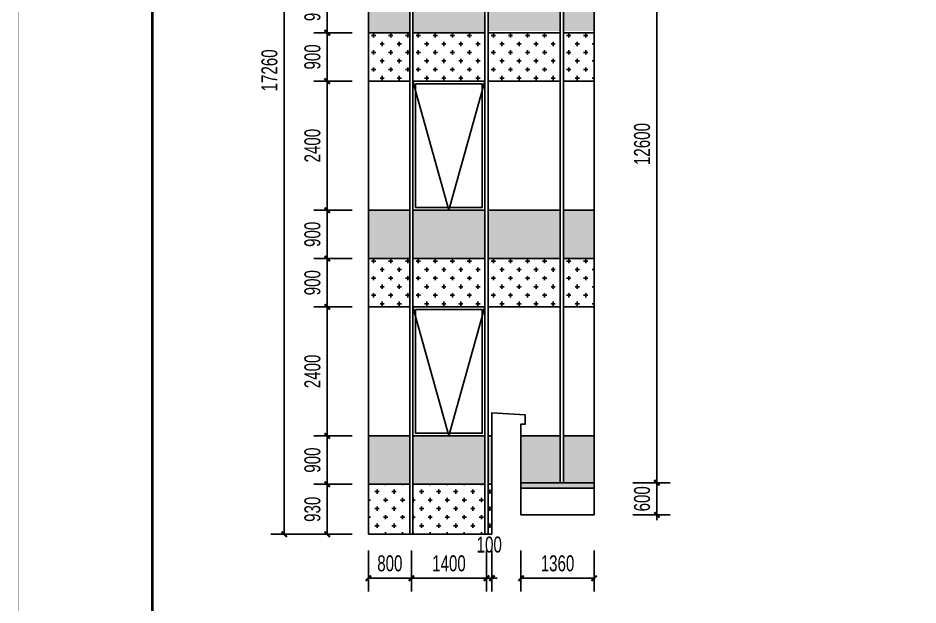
# Model space of a CAD drawing. Extents: x -3 to 440502, y -49243 to 59402.
# Drawn here: x 356397 to 373145, y 16569 to 27488 of the extents above; entities that cross this region are included whole.
import ezdxf

# ---------------------------------------------------------------- set-up
doc = ezdxf.new("R2010")
doc.units = 0
doc.header["$LTSCALE"] = 1000
doc.header["$MEASUREMENT"] = 0
for name, color, linetype in [('01-标注_尺寸', 124, 'Continuous'), ('05-填充_156', 156, 'Continuous'), ('05-填充_18', 18, 'Continuous'), ('05-填充_天正', 26, 'Continuous'), ('A-C_窗', 140, 'Continuous'), ('E-立面', 255, 'Continuous')]:
    doc.layers.add(name, color=color, linetype=linetype)
doc.styles.add('_TCH_DIM_T3', font='ros.shx', dxfattribs={"width": 0.705882, "bigfont": 'jd.shx'})
doc.dimstyles.new('_TCH_ARCH&&100', dxfattribs={"dimtxt": 297.5, "dimasz": 100, "dimexe": 250, "dimexo": 300, "dimgap": 126.25, "dimtad": 1, "dimdec": 0, "dimzin": 0, "dimdsep": 46, "dimtxsty": '_TCH_DIM_T3', "dimblk": 'ARCHTICK', "dimcen": 0.09, "dimclrt": 7, "dimazin": 2, "dimtfac": 1, "dimtdec": 0, "dimtix": 1, "dimtmove": 2, "dimatfit": 3, "dimfxl": 0, "dimtolj": 1, "dimtzin": 0, "dimarcsym": 0})

# ---------------------------------------------------------------- blocks, each defined once
blk = doc.blocks.new('图框-A1')
for points, const_width in [([(0, 0), (841, 0), (841, 594), (0, 594)], 0.05), ([(766, 584), (25, 584), (25, 10), (766, 10)], 0.5)]:
    blk.add_lwpolyline(points, close=True, dxfattribs=dict(const_width=const_width))
blk = doc.blocks.new('A$C2DDF4F07')
at = {"layer": 'A-C_窗'}
for points in [[(0, 2400), (1340, 2400), (1340, 0), (0, 0)], [(50, 2350), (1290, 2350), (1290, 50), (50, 50)]]:
    blk.add_lwpolyline(points, close=True, dxfattribs=at)
blk.add_lwpolyline([(0, 2400), (670, 0), (1340, 2400)], dxfattribs=at)
blk = doc.blocks.new('_ArchTick')
at = {"color": 0, "linetype": 'ByBlock', "const_width": 0.4}
blk.add_lwpolyline([(-0.5, -0.5), (0.5, 0.5)], dxfattribs=at)
blk = doc.blocks.new('*D929')
at = {"layer": '01-标注_尺寸', "color": 0, "lineweight": -2, "transparency": 16777216}
for p, q in [((362617, 28114), (361902, 28114)), ((362152, 27214), (362152, 28114)), ((362617, 27214), (361902, 27214))]:
    blk.add_line(p, q, dxfattribs=at)
at = {"layer": 'Defpoints', "color": 0, "transparency": 16777216}
for p in [(362152, 28114), (362917, 28114), (362917, 27214)]:
    blk.add_point(p, dxfattribs=at)
at = {"layer": '01-标注_尺寸', "color": 0, "lineweight": -2, "transparency": 16777216, "xscale": 100, "yscale": 100, "zscale": 100}
for p, rotation in [((362152, 28114), 90), ((362152, 27214), 270)]:
    blk.add_blockref('_ArchTick', p, dxfattribs=dict(at, rotation=rotation))
at = {"layer": '01-标注_尺寸', "color": 7, "transparency": 16777216, "insert": (361877, 27664), "char_height": 297.5, "attachment_point": 5, "rotation": 90, "style": '_TCH_DIM_T3'}
blk.add_mtext('\\A1;900', dxfattribs=at)
blk = doc.blocks.new('*D930')
at = {"layer": '01-标注_尺寸', "color": 0, "lineweight": -2, "transparency": 16777216}
for p, q in [((362617, 27214), (361902, 27214)), ((362152, 26314), (362152, 27214)), ((362617, 26314), (361902, 26314))]:
    blk.add_line(p, q, dxfattribs=at)
at = {"layer": 'Defpoints', "color": 0, "transparency": 16777216}
for p in [(362152, 27214), (362917, 27214), (362917, 26314)]:
    blk.add_point(p, dxfattribs=at)
at = {"layer": '01-标注_尺寸', "color": 0, "lineweight": -2, "transparency": 16777216, "xscale": 100, "yscale": 100, "zscale": 100}
for p, rotation in [((362152, 27214), 90), ((362152, 26314), 270)]:
    blk.add_blockref('_ArchTick', p, dxfattribs=dict(at, rotation=rotation))
at = {"layer": '01-标注_尺寸', "color": 7, "transparency": 16777216, "insert": (361877, 26764), "char_height": 297.5, "attachment_point": 5, "rotation": 90, "style": '_TCH_DIM_T3'}
blk.add_mtext('\\A1;900', dxfattribs=at)
blk = doc.blocks.new('*D931')
at = {"layer": '01-标注_尺寸', "color": 0, "lineweight": -2, "transparency": 16777216}
for p, q in [((362617, 26314), (361902, 26314)), ((362152, 23914), (362152, 26314)), ((362617, 23914), (361902, 23914))]:
    blk.add_line(p, q, dxfattribs=at)
at = {"layer": 'Defpoints', "color": 0, "transparency": 16777216}
for p in [(362152, 26314), (362917, 26314), (362917, 23914)]:
    blk.add_point(p, dxfattribs=at)
at = {"layer": '01-标注_尺寸', "color": 0, "lineweight": -2, "transparency": 16777216, "xscale": 100, "yscale": 100, "zscale": 100}
for p, rotation in [((362152, 26314), 90), ((362152, 23914), 270)]:
    blk.add_blockref('_ArchTick', p, dxfattribs=dict(at, rotation=rotation))
at = {"layer": '01-标注_尺寸', "color": 7, "transparency": 16777216, "insert": (361877, 25114), "char_height": 297.5, "attachment_point": 5, "rotation": 90, "style": '_TCH_DIM_T3'}
blk.add_mtext('\\A1;2400', dxfattribs=at)
blk = doc.blocks.new('*D932')
at = {"layer": '01-标注_尺寸', "color": 0, "lineweight": -2, "transparency": 16777216}
for p, q in [((362617, 23914), (361902, 23914)), ((362152, 23014), (362152, 23914)), ((362617, 23014), (361902, 23014))]:
    blk.add_line(p, q, dxfattribs=at)
at = {"layer": 'Defpoints', "color": 0, "transparency": 16777216}
for p in [(362152, 23914), (362917, 23914), (362917, 23014)]:
    blk.add_point(p, dxfattribs=at)
at = {"layer": '01-标注_尺寸', "color": 0, "lineweight": -2, "transparency": 16777216, "xscale": 100, "yscale": 100, "zscale": 100}
for p, rotation in [((362152, 23914), 90), ((362152, 23014), 270)]:
    blk.add_blockref('_ArchTick', p, dxfattribs=dict(at, rotation=rotation))
at = {"layer": '01-标注_尺寸', "color": 7, "transparency": 16777216, "insert": (361877, 23464), "char_height": 297.5, "attachment_point": 5, "rotation": 90, "style": '_TCH_DIM_T3'}
blk.add_mtext('\\A1;900', dxfattribs=at)
blk = doc.blocks.new('*D933')
at = {"layer": '01-标注_尺寸', "color": 0, "lineweight": -2, "transparency": 16777216}
for p, q in [((362617, 23014), (361902, 23014)), ((362152, 22114), (362152, 23014)), ((362617, 22114), (361902, 22114))]:
    blk.add_line(p, q, dxfattribs=at)
at = {"layer": 'Defpoints', "color": 0, "transparency": 16777216}
for p in [(362152, 23014), (362917, 23014), (362917, 22114)]:
    blk.add_point(p, dxfattribs=at)
at = {"layer": '01-标注_尺寸', "color": 0, "lineweight": -2, "transparency": 16777216, "xscale": 100, "yscale": 100, "zscale": 100}
for p, rotation in [((362152, 23014), 90), ((362152, 22114), 270)]:
    blk.add_blockref('_ArchTick', p, dxfattribs=dict(at, rotation=rotation))
at = {"layer": '01-标注_尺寸', "color": 7, "transparency": 16777216, "insert": (361877, 22564), "char_height": 297.5, "attachment_point": 5, "rotation": 90, "style": '_TCH_DIM_T3'}
blk.add_mtext('\\A1;900', dxfattribs=at)
blk = doc.blocks.new('*D934')
at = {"layer": '01-标注_尺寸', "color": 0, "lineweight": -2, "transparency": 16777216}
for p, q in [((362617, 22114), (361902, 22114)), ((362152, 19714), (362152, 22114)), ((362617, 19714), (361902, 19714))]:
    blk.add_line(p, q, dxfattribs=at)
at = {"layer": 'Defpoints', "color": 0, "transparency": 16777216}
for p in [(362152, 22114), (362917, 22114), (362917, 19714)]:
    blk.add_point(p, dxfattribs=at)
at = {"layer": '01-标注_尺寸', "color": 0, "lineweight": -2, "transparency": 16777216, "xscale": 100, "yscale": 100, "zscale": 100}
for p, rotation in [((362152, 22114), 90), ((362152, 19714), 270)]:
    blk.add_blockref('_ArchTick', p, dxfattribs=dict(at, rotation=rotation))
at = {"layer": '01-标注_尺寸', "color": 7, "transparency": 16777216, "insert": (361877, 20914), "char_height": 297.5, "attachment_point": 5, "rotation": 90, "style": '_TCH_DIM_T3'}
blk.add_mtext('\\A1;2400', dxfattribs=at)
blk = doc.blocks.new('*D935')
at = {"layer": '01-标注_尺寸', "color": 0, "lineweight": -2, "transparency": 16777216}
for p, q in [((362617, 19714), (361902, 19714)), ((362152, 18814), (362152, 19714)), ((362617, 18814), (361902, 18814))]:
    blk.add_line(p, q, dxfattribs=at)
at = {"layer": 'Defpoints', "color": 0, "transparency": 16777216}
for p in [(362152, 19714), (362917, 19714), (362917, 18814)]:
    blk.add_point(p, dxfattribs=at)
at = {"layer": '01-标注_尺寸', "color": 0, "lineweight": -2, "transparency": 16777216, "xscale": 100, "yscale": 100, "zscale": 100}
for p, rotation in [((362152, 19714), 90), ((362152, 18814), 270)]:
    blk.add_blockref('_ArchTick', p, dxfattribs=dict(at, rotation=rotation))
at = {"layer": '01-标注_尺寸', "color": 7, "transparency": 16777216, "insert": (361877, 19264), "char_height": 297.5, "attachment_point": 5, "rotation": 90, "style": '_TCH_DIM_T3'}
blk.add_mtext('\\A1;900', dxfattribs=at)
blk = doc.blocks.new('*D936')
at = {"layer": '01-标注_尺寸', "color": 0, "lineweight": -2, "transparency": 16777216}
for p, q in [((362617, 18814), (361902, 18814)), ((362152, 17884), (362152, 18814)), ((362617, 17884), (361902, 17884))]:
    blk.add_line(p, q, dxfattribs=at)
at = {"layer": 'Defpoints', "color": 0, "transparency": 16777216}
for p in [(362152, 18814), (362917, 18814), (362917, 17884)]:
    blk.add_point(p, dxfattribs=at)
at = {"layer": '01-标注_尺寸', "color": 0, "lineweight": -2, "transparency": 16777216, "xscale": 100, "yscale": 100, "zscale": 100}
for p, rotation in [((362152, 18814), 90), ((362152, 17884), 270)]:
    blk.add_blockref('_ArchTick', p, dxfattribs=dict(at, rotation=rotation))
at = {"layer": '01-标注_尺寸', "color": 7, "transparency": 16777216, "insert": (361877, 18349), "char_height": 297.5, "attachment_point": 5, "rotation": 90, "style": '_TCH_DIM_T3'}
blk.add_mtext('\\A1;930', dxfattribs=at)
blk = doc.blocks.new('*D937')
at = {"layer": '01-标注_尺寸', "color": 0, "lineweight": -2, "transparency": 16777216}
for p, q in [((362317, 35144), (361102, 35144)), ((361352, 17884), (361352, 35144)), ((362317, 17884), (361102, 17884))]:
    blk.add_line(p, q, dxfattribs=at)
at = {"layer": 'Defpoints', "color": 0, "transparency": 16777216}
for p in [(361352, 35144), (362617, 35144), (362617, 17884)]:
    blk.add_point(p, dxfattribs=at)
at = {"layer": '01-标注_尺寸', "color": 0, "lineweight": -2, "transparency": 16777216, "xscale": 100, "yscale": 100, "zscale": 100}
for p, rotation in [((361352, 35144), 90), ((361352, 17884), 270)]:
    blk.add_blockref('_ArchTick', p, dxfattribs=dict(at, rotation=rotation))
at = {"layer": '01-标注_尺寸', "color": 7, "transparency": 16777216, "insert": (361077, 26514), "char_height": 297.5, "attachment_point": 5, "rotation": 90, "style": '_TCH_DIM_T3'}
blk.add_mtext('\\A1;17260', dxfattribs=at)
blk = doc.blocks.new('*D1082')
at = {"layer": '01-标注_尺寸', "color": 0, "lineweight": -2, "transparency": 16777216}
for p, q in [((362917, 17584), (362917, 16817)), ((363717, 17584), (363717, 16817)), ((362917, 17067), (363717, 17067))]:
    blk.add_line(p, q, dxfattribs=at)
at = {"layer": 'Defpoints', "color": 0, "transparency": 16777216}
for p in [(362917, 17884), (363717, 17884), (363717, 17067)]:
    blk.add_point(p, dxfattribs=at)
at = {"layer": '01-标注_尺寸', "color": 0, "lineweight": -2, "transparency": 16777216, "xscale": 100, "yscale": 100, "zscale": 100, "rotation": 180}
blk.add_blockref('_ArchTick', (362917, 17067), dxfattribs=at)
at = {"layer": '01-标注_尺寸', "color": 0, "lineweight": -2, "transparency": 16777216, "xscale": 100, "yscale": 100, "zscale": 100}
blk.add_blockref('_ArchTick', (363717, 17067), dxfattribs=at)
at = {"layer": '01-标注_尺寸', "color": 7, "transparency": 16777216, "insert": (363317, 17342), "char_height": 297.5, "attachment_point": 5, "style": '_TCH_DIM_T3'}
blk.add_mtext('\\A1;800', dxfattribs=at)
blk = doc.blocks.new('*D1083')
at = {"layer": '01-标注_尺寸', "color": 0, "lineweight": -2, "transparency": 16777216}
for p, q in [((363717, 17584), (363717, 16817)), ((365117, 17584), (365117, 16817)), ((363717, 17067), (365117, 17067))]:
    blk.add_line(p, q, dxfattribs=at)
at = {"layer": 'Defpoints', "color": 0, "transparency": 16777216}
for p in [(363717, 17884), (365117, 17884), (365117, 17067)]:
    blk.add_point(p, dxfattribs=at)
at = {"layer": '01-标注_尺寸', "color": 0, "lineweight": -2, "transparency": 16777216, "xscale": 100, "yscale": 100, "zscale": 100, "rotation": 180}
blk.add_blockref('_ArchTick', (363717, 17067), dxfattribs=at)
at = {"layer": '01-标注_尺寸', "color": 0, "lineweight": -2, "transparency": 16777216, "xscale": 100, "yscale": 100, "zscale": 100}
blk.add_blockref('_ArchTick', (365117, 17067), dxfattribs=at)
at = {"layer": '01-标注_尺寸', "color": 7, "transparency": 16777216, "insert": (364417, 17342), "char_height": 297.5, "attachment_point": 5, "style": '_TCH_DIM_T3'}
blk.add_mtext('\\A1;1400', dxfattribs=at)
blk = doc.blocks.new('*D1084')
at = {"layer": '01-标注_尺寸', "color": 0, "lineweight": -2, "transparency": 16777216}
for p, q in [((365117, 17584), (365117, 16817)), ((365217, 17584), (365217, 16817)), ((365117, 17067), (365017, 17067)), ((365117, 17067), (365217, 17067)), ((365217, 17067), (365317, 17067))]:
    blk.add_line(p, q, dxfattribs=at)
at = {"layer": 'Defpoints', "color": 0, "transparency": 16777216}
for p in [(365117, 17884), (365217, 17884), (365217, 17067)]:
    blk.add_point(p, dxfattribs=at)
at = {"layer": '01-标注_尺寸', "color": 0, "lineweight": -2, "transparency": 16777216, "xscale": 100, "yscale": 100, "zscale": 100}
blk.add_blockref('_ArchTick', (365117, 17067), dxfattribs=at)
at = {"layer": '01-标注_尺寸', "color": 0, "lineweight": -2, "transparency": 16777216, "xscale": 100, "yscale": 100, "zscale": 100, "rotation": 180}
blk.add_blockref('_ArchTick', (365217, 17067), dxfattribs=at)
at = {"layer": '01-标注_尺寸', "color": 7, "transparency": 16777216, "insert": (365167, 17692), "char_height": 297.5, "attachment_point": 5, "style": '_TCH_DIM_T3'}
blk.add_mtext('\\A1;100', dxfattribs=at)
blk = doc.blocks.new('*D1085')
at = {"layer": '01-标注_尺寸', "color": 0, "lineweight": -2, "transparency": 16777216}
for p, q in [((367837, 31444), (368536, 31444)), ((368286, 18844), (368286, 31444)), ((367837, 18844), (368536, 18844))]:
    blk.add_line(p, q, dxfattribs=at)
at = {"layer": 'Defpoints', "color": 0, "transparency": 16777216}
for p in [(367537, 31444), (368286, 31444), (367537, 18844)]:
    blk.add_point(p, dxfattribs=at)
at = {"layer": '01-标注_尺寸', "color": 0, "lineweight": -2, "transparency": 16777216, "xscale": 100, "yscale": 100, "zscale": 100}
for p, rotation in [((368286, 31444), 90), ((368286, 18844), 270)]:
    blk.add_blockref('_ArchTick', p, dxfattribs=dict(at, rotation=rotation))
at = {"layer": '01-标注_尺寸', "color": 7, "transparency": 16777216, "insert": (368011, 25144), "char_height": 297.5, "attachment_point": 5, "rotation": 90, "style": '_TCH_DIM_T3'}
blk.add_mtext('\\A1;12600', dxfattribs=at)
blk = doc.blocks.new('*D1086')
at = {"layer": '01-标注_尺寸', "color": 0, "lineweight": -2, "transparency": 16777216}
for p, q in [((368286, 18844), (368286, 18944)), ((367837, 18844), (368536, 18844)), ((368286, 18244), (368286, 18844)), ((367837, 18244), (368536, 18244)), ((368286, 18244), (368286, 18144))]:
    blk.add_line(p, q, dxfattribs=at)
at = {"layer": 'Defpoints', "color": 0, "transparency": 16777216}
for p in [(367537, 18844), (368286, 18844), (367537, 18244)]:
    blk.add_point(p, dxfattribs=at)
at = {"layer": '01-标注_尺寸', "color": 0, "lineweight": -2, "transparency": 16777216, "xscale": 100, "yscale": 100, "zscale": 100}
for p, rotation in [((368286, 18844), 270), ((368286, 18244), 90)]:
    blk.add_blockref('_ArchTick', p, dxfattribs=dict(at, rotation=rotation))
at = {"layer": '01-标注_尺寸', "color": 7, "transparency": 16777216, "insert": (368011, 18544), "char_height": 297.5, "attachment_point": 5, "rotation": 90, "style": '_TCH_DIM_T3'}
blk.add_mtext('\\A1;600', dxfattribs=at)
blk = doc.blocks.new('*D1108')
at = {"layer": '01-标注_尺寸', "color": 0, "lineweight": -2, "transparency": 16777216}
for p, q in [((365757, 17584), (365757, 16817)), ((367117, 17584), (367117, 16817)), ((365757, 17067), (367117, 17067))]:
    blk.add_line(p, q, dxfattribs=at)
at = {"layer": 'Defpoints', "color": 0, "transparency": 16777216}
for p in [(365757, 17884), (367117, 17884), (367117, 17067)]:
    blk.add_point(p, dxfattribs=at)
at = {"layer": '01-标注_尺寸', "color": 0, "lineweight": -2, "transparency": 16777216, "xscale": 100, "yscale": 100, "zscale": 100, "rotation": 180}
blk.add_blockref('_ArchTick', (365757, 17067), dxfattribs=at)
at = {"layer": '01-标注_尺寸', "color": 0, "lineweight": -2, "transparency": 16777216, "xscale": 100, "yscale": 100, "zscale": 100}
blk.add_blockref('_ArchTick', (367117, 17067), dxfattribs=at)
at = {"layer": '01-标注_尺寸', "color": 7, "transparency": 16777216, "insert": (366437, 17342), "char_height": 297.5, "attachment_point": 5, "style": '_TCH_DIM_T3'}
blk.add_mtext('\\A1;1360', dxfattribs=at)

msp = doc.modelspace()

# ---------------------------------------------------------------- hatches: boundary and pattern name
at = {"layer": '05-填充_156'}
h = msp.add_hatch(dxfattribs=at)
h.set_pattern_fill('CROSS', color=136, scale=100, angle=90)
h.set_pattern_definition([(360, (381231.2, 57169.32), (158.75, 158.75), [79.375, -238.125]), (90, (381270.89, 57129.63), (-158.75, 158.75), [79.375, -238.125])])
h.paths.add_polyline_path([(363686.9, 27213.6), (362916.9, 27213.6), (362916.9, 26313.6), (363686.9, 26313.6)])
h = msp.add_hatch(dxfattribs=at)
h.set_pattern_fill('CROSS', color=136, scale=100, angle=90)
h.set_pattern_definition([(360, (382061.2, 57169.32), (158.75, 158.75), [79.375, -238.125]), (90, (382100.89, 57129.63), (-158.75, 158.75), [79.375, -238.125])])
h.paths.add_polyline_path([(365086.9, 27213.6), (363746.9, 27213.6), (363746.9, 26313.6), (365086.9, 26313.6)])
h = msp.add_hatch(dxfattribs=at)
h.set_pattern_fill('CROSS', color=136, scale=100, angle=90)
h.set_pattern_definition([(360, (383461.2, 57169.32), (158.75, 158.75), [79.375, -238.125]), (90, (383500.89, 57129.63), (-158.75, 158.75), [79.375, -238.125])])
h.paths.add_polyline_path([(366486.9, 27213.6), (365146.9, 27213.6), (365146.9, 26313.6), (366486.9, 26313.6)])
h = msp.add_hatch(dxfattribs=at)
h.set_pattern_fill('CROSS', color=136, scale=100, angle=90)
h.set_pattern_definition([(360, (384861.2, 57169.32), (158.75, 158.75), [79.375, -238.125]), (90, (384900.89, 57129.63), (-158.75, 158.75), [79.375, -238.125])])
h.paths.add_polyline_path([(367116.9, 27213.6), (366546.9, 27213.6), (366546.9, 26313.6), (367116.9, 26313.6)])
h = msp.add_hatch(dxfattribs=at)
h.set_pattern_fill('CROSS', color=136, scale=100, angle=90)
h.set_pattern_definition([(360, (381231.2, 52969.32), (158.75, 158.75), [79.375, -238.125]), (90, (381270.89, 52929.63), (-158.75, 158.75), [79.375, -238.125])])
h.paths.add_polyline_path([(363686.9, 23013.6), (362916.9, 23013.6), (362916.9, 22113.6), (363686.9, 22113.6)])
h = msp.add_hatch(dxfattribs=at)
h.set_pattern_fill('CROSS', color=136, scale=100, angle=90)
h.set_pattern_definition([(360, (382061.2, 52969.32), (158.75, 158.75), [79.375, -238.125]), (90, (382100.89, 52929.63), (-158.75, 158.75), [79.375, -238.125])])
h.paths.add_polyline_path([(365086.9, 23013.6), (363746.9, 23013.6), (363746.9, 22113.6), (365086.9, 22113.6)])
h = msp.add_hatch(dxfattribs=at)
h.set_pattern_fill('CROSS', color=136, scale=100, angle=90)
h.set_pattern_definition([(360, (383461.2, 52969.32), (158.75, 158.75), [79.375, -238.125]), (90, (383500.89, 52929.63), (-158.75, 158.75), [79.375, -238.125])])
h.paths.add_polyline_path([(366486.9, 23013.6), (365146.9, 23013.6), (365146.9, 22113.6), (366486.9, 22113.6)])
h = msp.add_hatch(dxfattribs=at)
h.set_pattern_fill('CROSS', color=136, scale=100, angle=90)
h.set_pattern_definition([(360, (384861.2, 52969.32), (158.75, 158.75), [79.375, -238.125]), (90, (384900.89, 52929.63), (-158.75, 158.75), [79.375, -238.125])])
h.paths.add_polyline_path([(367116.9, 23013.6), (366546.9, 23013.6), (366546.9, 22113.6), (367116.9, 22113.6)])
h = msp.add_hatch(dxfattribs=at)
h.set_pattern_fill('CROSS', color=136, scale=100, angle=90)
h.set_pattern_definition([(360, (381771.2, 52969.32), (158.75, 158.75), [79.375, -238.125]), (90, (381810.89, 52929.63), (-158.75, 158.75), [79.375, -238.125])])
h.paths.add_polyline_path([(363686.9, 18813.6), (362916.9, 18813.6), (362916.9, 17883.6), (363686.9, 17883.6)])
h = msp.add_hatch(dxfattribs=at)
h.set_pattern_fill('CROSS', color=136, scale=100, angle=90)
h.set_pattern_definition([(360, (382601.2, 52969.32), (158.75, 158.75), [79.375, -238.125]), (90, (382640.89, 52929.63), (-158.75, 158.75), [79.375, -238.125])])
h.paths.add_polyline_path([(365086.9, 18813.6), (363746.9, 18813.6), (363746.9, 17883.6), (365086.9, 17883.6)])
h.paths.add_polyline_path([(365146.9, 17883.6), (365216.9, 17883.6), (365216.9, 18813.6), (365146.9, 18813.6)], flags=16)
at = {"layer": '05-填充_18'}
h = msp.add_hatch(color=256, dxfattribs=at)
h.dxf.hatch_style = 1
h.paths.add_polyline_path([(365756.9, 18743.6), (367116.9, 18743.6), (367116.9, 18843.6), (365756.9, 18843.6)])
at = {"layer": '05-填充_天正'}
h = msp.add_hatch(dxfattribs=at)
h.set_pattern_fill('AR-CONC', color=256, scale=200)
h.set_pattern_definition([(50, (0, 1000), (364.36934, -31.87817), [38.1, -419.1]), (355, (0, 1000), (-70.48565, 382.1133), [30.48, -335.28]), (100.451, (30.36, 997.34), (293.885, 350.23338), [32.38, -356.18]), (46.1842, (0, 1101.6), (542.1581, -84.08466), [57.15, -628.65]), (96.6356, (45.2, 1094.6), (474.8085, 494.8511), [48.57, -534.27]), (351.184, (0, 1101.6), (474.8092, 494.8502), [45.72, -502.92]), (21, (50.8, 1076.2), (303.22976, -204.53104), [38.1, -419.1]), (326, (50.8, 1076.2), (123.60406, 368.37593), [30.48, -335.28]), (71.4514, (76.07, 1059.16), (426.83298, 163.8457), [32.38, -356.18]), (37.5, (0, 1000), (6.177207, 169.11008), [0, -331.216, 0, -340.36, 0, -336.55]), (7.5, (0, 1000), (133.639325, 200.36115), [0, -194.056, 0, -323.596, 0, -128.27]), (327.5, (-113.28, 1000), (271.18119, -11.45749), [0, -127, 0, -396.24, 0, -525.78]), (317.5, (-164.08, 1000), (296.25836, 50.85298), [0, -165.1, 0, -263.144, 0, -373.38])])
h.paths.add_polyline_path([(363746.9, 19713.6), (365086.9, 19713.6), (365086.9, 18813.6), (363746.9, 18813.6)])
h.paths.add_polyline_path([(362916.9, 18813.6), (363686.9, 18813.6), (363686.9, 19713.6), (362916.9, 19713.6)])
h.paths.add_polyline_path([(363746.9, 23013.6), (365086.9, 23013.6), (365086.9, 23913.6), (363746.9, 23913.6)])
h.paths.add_polyline_path([(362916.9, 23013.6), (363686.9, 23013.6), (363686.9, 23913.6), (362916.9, 23913.6)])
h.paths.add_polyline_path([(366546.9, 27243.6), (367116.9, 27243.6), (367116.9, 28113.6), (366546.9, 28113.6)])
h.paths.add_polyline_path([(365146.9, 27243.6), (366486.9, 27243.6), (366486.9, 28113.6), (365146.9, 28113.6)])
h.paths.add_polyline_path([(362916.9, 27213.6), (363686.9, 27213.6), (363686.9, 28113.6), (362916.9, 28113.6)])
h.paths.add_polyline_path([(363746.9, 27213.6), (365086.9, 27213.6), (365086.9, 28113.6), (363746.9, 28113.6)])
h.paths.add_polyline_path([(365146.9, 23013.6), (366486.9, 23013.6), (366486.9, 23913.6), (365146.9, 23913.6)])
h.paths.add_polyline_path([(366546.9, 23013.6), (367116.9, 23013.6), (367116.9, 23913.6), (366546.9, 23913.6)])
h.paths.add_polyline_path([(365146.9, 18813.6), (365216.9, 18813.6), (365216.9, 19713.6), (365146.9, 19713.6)])
h.paths.add_polyline_path([(365756.9, 18843.6), (366486.9, 18843.6), (366486.9, 19713.6), (365756.9, 19713.6)])
h.paths.add_polyline_path([(366546.9, 18843.6), (367116.9, 18843.6), (367116.9, 19713.6), (366546.9, 19713.6)])

# ---------------------------------------------------------------- linework, layer by layer
at = {"layer": 'A-C_窗'}
for points in [[(363686.9, 34713.6), (363686.9, 17883.6)], [(363746.9, 34713.6), (363746.9, 17883.6)], [(365086.9, 34713.6), (365086.9, 17883.6)], [(365146.9, 34713.6), (365146.9, 17883.6)], [(366486.9, 30675.6), (366486.9, 18843.6)], [(366546.9, 30675.6), (366546.9, 18843.6)], [(363686.9, 27213.6), (362916.9, 27213.6)], [(365086.9, 27213.6), (363746.9, 27213.6)], [(366486.9, 27213.6), (365146.9, 27213.6)], [(367116.9, 27213.6), (366546.9, 27213.6)], [(363686.9, 26313.6), (362916.9, 26313.6)], [(364316.9, 26313.6), (363746.9, 26313.6)], [(366486.9, 26313.6), (365146.9, 26313.6)], [(367116.9, 26313.6), (366546.9, 26313.6)], [(363686.9, 23913.6), (362916.9, 23913.6)], [(366486.9, 23913.6), (365146.9, 23913.6)], [(367116.9, 23913.6), (366546.9, 23913.6)], [(363686.9, 23013.6), (362916.9, 23013.6)], [(365086.9, 23013.6), (363746.9, 23013.6)], [(366486.9, 23013.6), (365146.9, 23013.6)], [(367116.9, 23013.6), (366546.9, 23013.6)], [(363686.9, 22113.6), (362916.9, 22113.6)], [(364316.9, 22113.6), (363746.9, 22113.6)], [(366486.9, 22113.6), (365146.9, 22113.6)], [(367116.9, 22113.6), (366546.9, 22113.6)], [(363686.9, 19713.6), (362916.9, 19713.6)], [(364316.9, 19713.6), (363746.9, 19713.6)], [(365216.9, 19713.6), (365146.9, 19713.6)], [(366486.9, 19713.6), (365756.9, 19713.6)], [(367116.9, 19713.6), (366546.9, 19713.6)], [(363686.9, 18813.6), (362916.9, 18813.6)], [(365086.9, 18813.6), (363746.9, 18813.6)], [(365216.9, 18813.6), (365146.9, 18813.6)]]:
    msp.add_lwpolyline(points, dxfattribs=at)
at = {"layer": 'E-立面'}
msp.add_line((362916.9, 35143.6), (362916.9, 17883.6), dxfattribs=at)
for points in [[(381316.9, 35143.6), (381316.9, 31443.6), (367656.9, 31443.6), (367656.9, 33033.6), (367736.9, 33033.6), (367736.9, 33203.6), (367116.9, 33243.6), (367116.9, 18243.6), (365756.9, 18243.6), (365756.9, 19933.6), (365836.9, 19933.6), (365836.9, 20103.6), (365216.9, 20143.6), (365216.9, 17883.6)], [(365756.9, 18843.6), (367116.9, 18843.6)], [(365756.9, 18743.6), (367116.9, 18743.6)], [(362916.9, 17883.6), (365216.9, 17883.6)]]:
    msp.add_lwpolyline(points, dxfattribs=at)

# ---------------------------------------------------------------- block references
at = {"xscale": 100, "yscale": 100, "zscale": 100}
msp.add_blockref('图框-A1', (356400, 0), dxfattribs=at)
at = {"layer": 'A-C_窗'}
for p in [(363746.9, 23913.6), (363746.9, 19713.6)]:
    msp.add_blockref('A$C2DDF4F07', p, dxfattribs=at)

# ---------------------------------------------------------------- dimensions: what is measured, and where the dimension line sits
at = {"layer": '01-标注_尺寸'}
for p1, p2, distance, picture, middle in [((362616.9, 17883.6), (362616.9, 35143.6), 1264.9, '*D937', (361077.1, 26513.6)), ((367536.9, 18843.6), (367536.9, 31443.6), -749, '*D1085', (368010.9, 25143.6)), ((362916.9, 27213.6), (362916.9, 28113.6), 764.9, '*D929', (361877.1, 27663.6)), ((362916.9, 26313.6), (362916.9, 27213.6), 764.9, '*D930', (361877.1, 26763.6)), ((362916.9, 23913.6), (362916.9, 26313.6), 764.9, '*D931', (361877.1, 25113.6)), ((362916.9, 23013.6), (362916.9, 23913.6), 764.9, '*D932', (361877.1, 23463.6)), ((362916.9, 22113.6), (362916.9, 23013.6), 764.9, '*D933', (361877.1, 22563.6)), ((362916.9, 19713.6), (362916.9, 22113.6), 764.9, '*D934', (361877.1, 20913.6)), ((362916.9, 18813.6), (362916.9, 19713.6), 764.9, '*D935', (361877.1, 19263.6)), ((367536.9, 18243.6), (367536.9, 18843.6), -749, '*D1086', (368010.9, 18543.6)), ((362916.9, 17883.6), (362916.9, 18813.6), 764.9, '*D936', (361877.1, 18348.6)), ((362916.9, 17883.6), (363716.9, 17883.6), -816.6, '*D1082', (363316.9, 17342)), ((363716.9, 17883.6), (365116.9, 17883.6), -816.6, '*D1083', (364416.9, 17342)), ((365756.9, 17883.6), (367116.9, 17883.6), -816.6, '*D1108', (366436.9, 17342))]:
    dim = msp.add_aligned_dim(p1=p1, p2=p2, distance=distance, dimstyle='_TCH_ARCH&&100', dxfattribs=at)
    dim.commit()
    dim.dimension.update_dxf_attribs({"geometry": picture, "text_midpoint": middle})
dim = msp.add_linear_dim(base=(365216.9, 17067), p1=(365116.9, 17883.6), p2=(365216.9, 17883.6), angle=0, dimstyle='_TCH_ARCH&&100', dxfattribs=at)
dim.commit()
dim.dimension.update_dxf_attribs({"geometry": '*D1084', "text_midpoint": (365166.9, 17692), "dimtype": 161})

doc.saveas('drawing.dxf')
